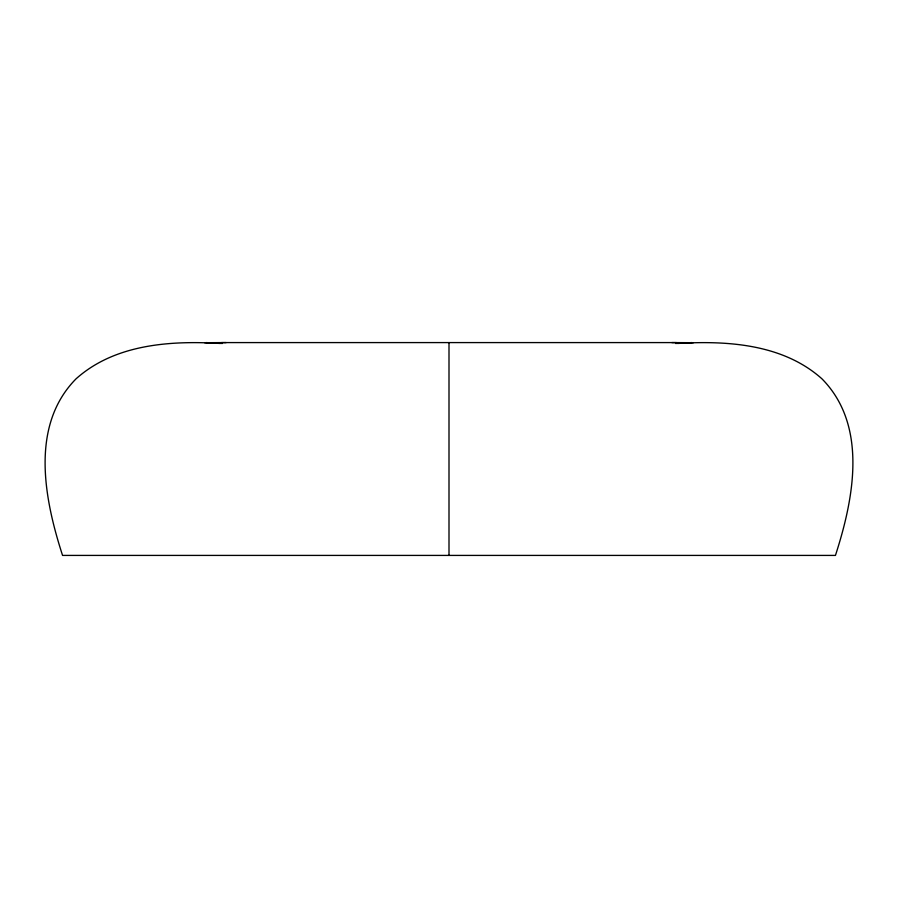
<?xml version="1.0" encoding="UTF-8"?>
<svg xmlns="http://www.w3.org/2000/svg" width="898" height="898" viewBox="0 0 898 898"><rect width="100%" height="100%" fill="white"/><g stroke="black" fill="none" stroke-linecap="round" stroke-linejoin="round"><path stroke-width="1.35" d="M677.754 343.463C727.369 340.477 783.112 344.057 821.951 378.833C868.276 425.798 853.639 499.209 835.443 555.413L62.557 555.413C44.361 499.209 29.724 425.798 76.049 378.833C114.888 344.057 170.631 340.477 220.246 343.463M675.588 343.474L691.931 342.587M204.621 342.699L226.139 342.587M221.525 342.587L676.475 342.587M671.861 342.587L693.379 342.699M206.069 342.587L222.412 343.474M449 342.643L449 555.413"/></g></svg>
